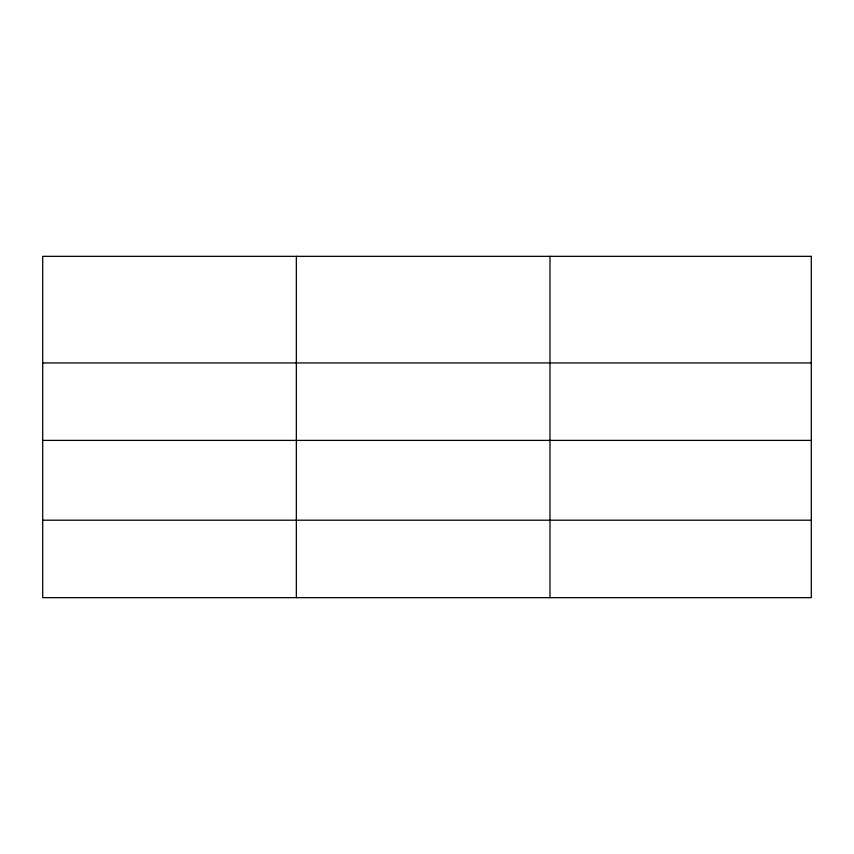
<?xml version="1.0" encoding="UTF-8"?>
<svg xmlns="http://www.w3.org/2000/svg" width="854" height="854" viewBox="0 0 854 854"><rect width="100%" height="100%" fill="white"/><g stroke="black" fill="none" stroke-linecap="round" stroke-linejoin="round"><path stroke-width="1.28" d="M42.7 362.939L811.3 362.939M42.7 440.397L811.3 440.397M42.7 520.203L811.3 520.203M549.976 256.339L549.976 597.661M296.338 256.339L296.338 597.661M811.3 256.339L42.7 256.339L42.7 597.661L811.3 597.661L811.3 256.339"/></g></svg>
